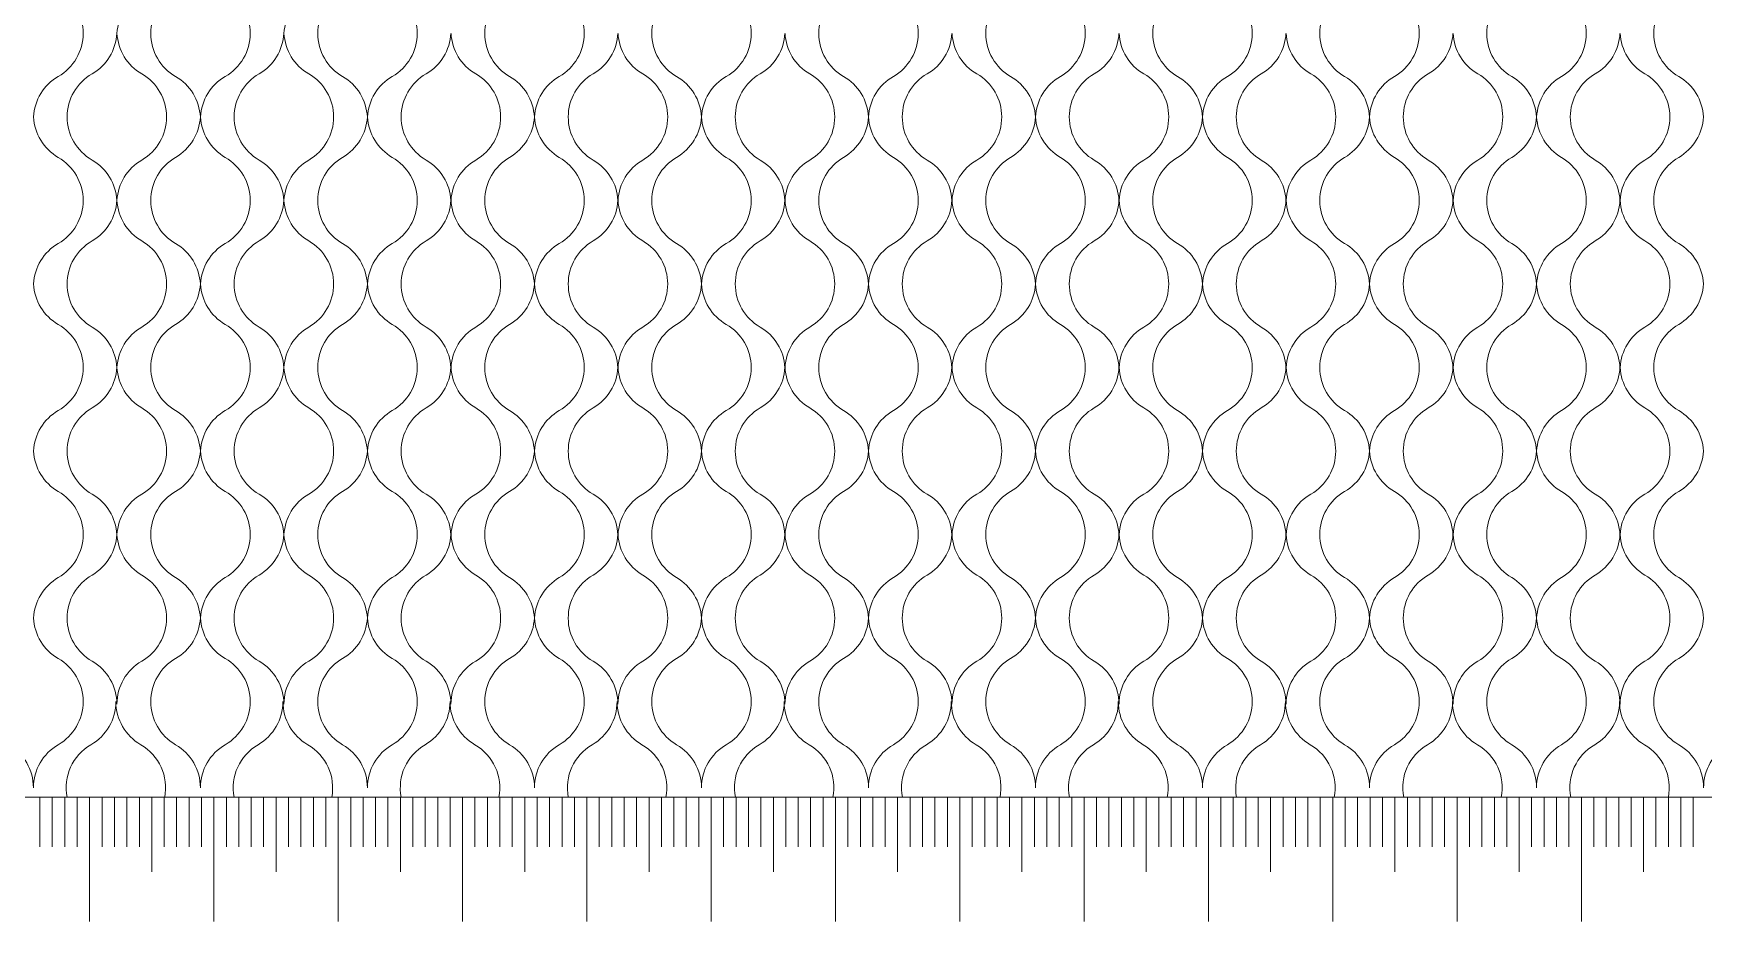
# Model space of a CAD drawing. Header units: millimetres. Extents: x 8 to 1476, y 6 to 1043.
# Drawn here: x 488.9 to 623.3, y 358.8 to 430.2 of the extents above; entities that cross this region are included whole.
import ezdxf

# ---------------------------------------------------------------- set-up
doc = ezdxf.new("R2010")
doc.units = ezdxf.units.MM
doc.header["$LTSCALE"] = 5
doc.layers.add('SLD-0', color=179, linetype='Continuous')

msp = doc.modelspace()

# ---------------------------------------------------------------- linework, layer by layer
at = {"color": 7, "linetype": 'Continuous', "lineweight": 15}
msp.add_line((333.456, 368.769), (738.456, 368.769), dxfattribs=at)
for centre, start, end in [((488.934, 430.201), 300, 60), ((499.651, 429.99), 120, 176.98071), ((502.369, 430.201), 120, 240), ((502.369, 430.201), 300, 60), ((513.086, 429.99), 120, 176.98071), ((515.804, 430.201), 120, 240), ((515.804, 430.201), 300, 60), ((529.239, 430.201), 120, 240), ((529.239, 430.201), 300, 60), ((542.674, 430.201), 120, 240), ((542.674, 430.201), 300, 60), ((556.109, 430.201), 120, 240), ((556.109, 430.201), 300, 60), ((569.544, 430.201), 120, 240), ((569.544, 430.201), 300, 60), ((582.979, 430.201), 120, 240), ((582.979, 430.201), 300, 60), ((596.414, 430.201), 120, 240), ((596.414, 430.201), 300, 60), ((609.849, 430.201), 120, 240), ((609.849, 430.201), 300, 60), ((623.284, 430.201), 120, 240), ((491.651, 430.412), 300, 356.98071), ((499.651, 430.412), 183.01929, 240), ((505.086, 430.412), 300, 356.98071), ((513.086, 430.412), 183.01929, 240), ((518.521, 430.412), 300, 356.98071), ((526.521, 430.412), 183.01929, 240), ((531.956, 430.412), 300, 356.98071), ((539.956, 430.412), 183.01929, 240), ((545.392, 430.412), 300, 356.98071), ((553.392, 430.412), 183.01929, 240), ((558.827, 430.412), 300, 356.98071), ((566.827, 430.412), 183.01929, 240), ((572.262, 430.412), 300, 356.98071), ((580.262, 430.412), 183.01929, 240), ((585.697, 430.412), 300, 356.98071), ((593.697, 430.412), 183.01929, 240), ((599.132, 430.412), 300, 356.98071), ((607.132, 430.412), 183.01929, 240), ((612.567, 430.412), 300, 356.98071), ((620.567, 430.412), 183.01929, 240), ((492.934, 423.273), 120, 176.98071), ((495.651, 423.483), 120, 240), ((495.651, 423.483), 300, 60), ((498.369, 423.273), 3.01929, 60), ((506.369, 423.273), 120, 176.98071), ((509.086, 423.483), 120, 240), ((509.086, 423.483), 300, 60), ((511.804, 423.273), 3.01929, 60), ((519.804, 423.273), 120, 176.98071), ((522.521, 423.483), 120, 240), ((522.521, 423.483), 300, 60), ((525.239, 423.273), 3.01929, 60), ((533.239, 423.273), 120, 176.98071), ((535.956, 423.483), 120, 240), ((535.956, 423.483), 300, 60), ((538.674, 423.273), 3.01929, 60), ((546.674, 423.273), 120, 176.98071), ((549.392, 423.483), 120, 240), ((549.392, 423.483), 300, 60), ((552.109, 423.273), 3.01929, 60), ((560.109, 423.273), 120, 176.98071), ((562.827, 423.483), 120, 240), ((562.827, 423.483), 300, 60), ((565.544, 423.273), 3.01929, 60), ((573.544, 423.273), 120, 176.98071), ((576.262, 423.483), 120, 240), ((576.262, 423.483), 300, 60), ((578.979, 423.273), 3.01929, 60), ((586.979, 423.273), 120, 176.98071), ((589.697, 423.483), 120, 240), ((589.697, 423.483), 300, 60), ((592.414, 423.273), 3.01929, 60), ((600.414, 423.273), 120, 176.98071), ((603.132, 423.483), 120, 240), ((603.132, 423.483), 300, 60), ((605.849, 423.273), 3.01929, 60), ((613.849, 423.273), 120, 176.98071), ((616.567, 423.483), 120, 240), ((616.567, 423.483), 300, 60), ((619.284, 423.273), 3.01929, 60), ((492.934, 423.694), 183.01929, 240), ((498.369, 423.694), 300, 356.98071), ((506.369, 423.694), 183.01929, 240), ((511.804, 423.694), 300, 356.98071), ((519.804, 423.694), 183.01929, 240), ((525.239, 423.694), 300, 356.98071), ((533.239, 423.694), 183.01929, 240), ((538.674, 423.694), 300, 356.98071), ((546.674, 423.694), 183.01929, 240), ((552.109, 423.694), 300, 356.98071), ((560.109, 423.694), 183.01929, 240), ((565.544, 423.694), 300, 356.98071), ((573.544, 423.694), 183.01929, 240), ((578.979, 423.694), 300, 356.98071), ((586.979, 423.694), 183.01929, 240), ((592.414, 423.694), 300, 356.98071), ((600.414, 423.694), 183.01929, 240), ((605.849, 423.694), 300, 356.98071), ((613.849, 423.694), 183.01929, 240), ((619.284, 423.694), 300, 356.98071), ((488.934, 416.766), 300, 60), ((491.651, 416.555), 3.01929, 60), ((499.651, 416.555), 120, 176.98071), ((502.369, 416.766), 120, 240), ((502.369, 416.766), 300, 60), ((505.086, 416.555), 3.01929, 60), ((513.086, 416.555), 120, 176.98071), ((515.804, 416.766), 120, 240), ((515.804, 416.766), 300, 60), ((518.521, 416.555), 3.01929, 60), ((526.521, 416.555), 120, 176.98071), ((529.239, 416.766), 120, 240), ((529.239, 416.766), 300, 60), ((531.956, 416.555), 3.01929, 60), ((539.956, 416.555), 120, 176.98071), ((542.674, 416.766), 120, 240), ((542.674, 416.766), 300, 60), ((545.392, 416.555), 3.01929, 60), ((553.392, 416.555), 120, 176.98071), ((556.109, 416.766), 120, 240), ((556.109, 416.766), 300, 60), ((558.827, 416.555), 3.01929, 60), ((566.827, 416.555), 120, 176.98071), ((569.544, 416.766), 120, 240), ((569.544, 416.766), 300, 60), ((572.262, 416.555), 3.01929, 60), ((580.262, 416.555), 120, 176.98071), ((582.979, 416.766), 120, 240), ((582.979, 416.766), 300, 60), ((585.697, 416.555), 3.01929, 60), ((593.697, 416.555), 120, 176.98071), ((596.414, 416.766), 120, 240), ((596.414, 416.766), 300, 60), ((599.132, 416.555), 3.01929, 60), ((607.132, 416.555), 120, 176.98071), ((609.849, 416.766), 120, 240), ((609.849, 416.766), 300, 60), ((612.567, 416.555), 3.01929, 60), ((620.567, 416.555), 120, 176.98071), ((623.284, 416.766), 120, 240), ((491.651, 416.977), 300, 356.98071), ((499.651, 416.977), 183.01929, 240), ((505.086, 416.977), 300, 356.98071), ((513.086, 416.977), 183.01929, 240), ((518.521, 416.977), 300, 356.98071), ((526.521, 416.977), 183.01929, 240), ((531.956, 416.977), 300, 356.98071), ((539.956, 416.977), 183.01929, 240), ((545.392, 416.977), 300, 356.98071), ((553.392, 416.977), 183.01929, 240), ((558.827, 416.977), 300, 356.98071), ((566.827, 416.977), 183.01929, 240), ((572.262, 416.977), 300, 356.98071), ((580.262, 416.977), 183.01929, 240), ((585.697, 416.977), 300, 356.98071), ((593.697, 416.977), 183.01929, 240), ((599.132, 416.977), 300, 356.98071), ((607.132, 416.977), 183.01929, 240), ((612.567, 416.977), 300, 356.98071), ((620.567, 416.977), 183.01929, 240), ((492.934, 409.838), 120, 176.98071), ((495.651, 410.048), 120, 240), ((495.651, 410.048), 300, 60), ((498.369, 409.838), 3.01929, 60), ((506.369, 409.838), 120, 176.98071), ((509.086, 410.048), 120, 240), ((509.086, 410.048), 300, 60), ((511.804, 409.838), 3.01929, 60), ((519.804, 409.838), 120, 176.98071), ((522.521, 410.048), 120, 240), ((522.521, 410.048), 300, 60), ((525.239, 409.838), 3.01929, 60), ((533.239, 409.838), 120, 176.98071), ((535.956, 410.048), 120, 240), ((535.956, 410.048), 300, 60), ((538.674, 409.838), 3.01929, 60), ((546.674, 409.838), 120, 176.98071), ((549.392, 410.048), 120, 240), ((549.392, 410.048), 300, 60), ((552.109, 409.838), 3.01929, 60), ((560.109, 409.838), 120, 176.98071), ((562.827, 410.048), 120, 240), ((562.827, 410.048), 300, 60), ((565.544, 409.838), 3.01929, 60), ((573.544, 409.838), 120, 176.98071), ((576.262, 410.048), 120, 240), ((576.262, 410.048), 300, 60), ((578.979, 409.838), 3.01929, 60), ((586.979, 409.838), 120, 176.98071), ((589.697, 410.048), 120, 240), ((589.697, 410.048), 300, 60), ((592.414, 409.838), 3.01929, 60), ((600.414, 409.838), 120, 176.98071), ((603.132, 410.048), 120, 240), ((603.132, 410.048), 300, 60), ((605.849, 409.838), 3.01929, 60), ((613.849, 409.838), 120, 176.98071), ((616.567, 410.048), 120, 240), ((616.567, 410.048), 300, 60), ((619.284, 409.838), 3.01929, 60), ((492.934, 410.259), 183.01929, 240), ((498.369, 410.259), 300, 356.98071), ((506.369, 410.259), 183.01929, 240), ((511.804, 410.259), 300, 356.98071), ((519.804, 410.259), 183.01929, 240), ((525.239, 410.259), 300, 356.98071), ((533.239, 410.259), 183.01929, 240), ((538.674, 410.259), 300, 356.98071), ((546.674, 410.259), 183.01929, 240), ((552.109, 410.259), 300, 356.98071), ((560.109, 410.259), 183.01929, 240), ((565.544, 410.259), 300, 356.98071), ((573.544, 410.259), 183.01929, 240), ((578.979, 410.259), 300, 356.98071), ((586.979, 410.259), 183.01929, 240), ((592.414, 410.259), 300, 356.98071), ((600.414, 410.259), 183.01929, 240), ((605.849, 410.259), 300, 356.98071), ((613.849, 410.259), 183.01929, 240), ((619.284, 410.259), 300, 356.98071), ((488.934, 403.331), 300, 60), ((491.651, 403.12), 3.01929, 60), ((499.651, 403.12), 120, 176.98071), ((502.369, 403.331), 120, 240), ((502.369, 403.331), 300, 60), ((505.086, 403.12), 3.01929, 60), ((513.086, 403.12), 120, 176.98071), ((515.804, 403.331), 120, 240), ((515.804, 403.331), 300, 60), ((518.521, 403.12), 3.01929, 60), ((526.521, 403.12), 120, 176.98071), ((529.239, 403.331), 120, 240), ((529.239, 403.331), 300, 60), ((531.956, 403.12), 3.01929, 60), ((539.956, 403.12), 120, 176.98071), ((542.674, 403.331), 120, 240), ((542.674, 403.331), 300, 60), ((545.392, 403.12), 3.01929, 60), ((553.392, 403.12), 120, 176.98071), ((556.109, 403.331), 120, 240), ((556.109, 403.331), 300, 60), ((558.827, 403.12), 3.01929, 60), ((566.827, 403.12), 120, 176.98071), ((569.544, 403.331), 120, 240), ((569.544, 403.331), 300, 60), ((572.262, 403.12), 3.01929, 60), ((580.262, 403.12), 120, 176.98071), ((582.979, 403.331), 120, 240), ((582.979, 403.331), 300, 60), ((585.697, 403.12), 3.01929, 60), ((593.697, 403.12), 120, 176.98071), ((596.414, 403.331), 120, 240), ((596.414, 403.331), 300, 60), ((599.132, 403.12), 3.01929, 60), ((607.132, 403.12), 120, 176.98071), ((609.849, 403.331), 120, 240), ((609.849, 403.331), 300, 60), ((612.567, 403.12), 3.01929, 60), ((620.567, 403.12), 120, 176.98071), ((623.284, 403.331), 120, 240), ((491.651, 403.542), 300, 356.98071), ((499.651, 403.542), 183.01929, 240), ((505.086, 403.542), 300, 356.98071), ((513.086, 403.542), 183.01929, 240), ((518.521, 403.542), 300, 356.98071), ((526.521, 403.542), 183.01929, 240), ((531.956, 403.542), 300, 356.98071), ((539.956, 403.542), 183.01929, 240), ((545.392, 403.542), 300, 356.98071), ((553.392, 403.542), 183.01929, 240), ((558.827, 403.542), 300, 356.98071), ((566.827, 403.542), 183.01929, 240), ((572.262, 403.542), 300, 356.98071), ((580.262, 403.542), 183.01929, 240), ((585.697, 403.542), 300, 356.98071), ((593.697, 403.542), 183.01929, 240), ((599.132, 403.542), 300, 356.98071), ((607.132, 403.542), 183.01929, 240), ((612.567, 403.542), 300, 356.98071), ((620.567, 403.542), 183.01929, 240), ((492.934, 396.403), 120, 176.98071), ((495.651, 396.613), 120, 240), ((495.651, 396.613), 300, 60), ((498.369, 396.403), 3.01929, 60), ((506.369, 396.403), 120, 176.98071), ((509.086, 396.613), 120, 240), ((509.086, 396.613), 300, 60), ((511.804, 396.403), 3.01929, 60), ((519.804, 396.403), 120, 176.98071), ((522.521, 396.613), 120, 240), ((522.521, 396.613), 300, 60), ((525.239, 396.403), 3.01929, 60), ((533.239, 396.403), 120, 176.98071), ((535.956, 396.613), 120, 240), ((535.956, 396.613), 300, 60), ((538.674, 396.403), 3.01929, 60), ((546.674, 396.403), 120, 176.98071), ((549.392, 396.613), 120, 240), ((549.392, 396.613), 300, 60), ((552.109, 396.403), 3.01929, 60), ((560.109, 396.403), 120, 176.98071), ((562.827, 396.613), 120, 240), ((562.827, 396.613), 300, 60), ((565.544, 396.403), 3.01929, 60), ((573.544, 396.403), 120, 176.98071), ((576.262, 396.613), 120, 240), ((576.262, 396.613), 300, 60), ((578.979, 396.403), 3.01929, 60), ((586.979, 396.403), 120, 176.98071), ((589.697, 396.613), 120, 240), ((589.697, 396.613), 300, 60), ((592.414, 396.403), 3.01929, 60), ((600.414, 396.403), 120, 176.98071), ((603.132, 396.613), 120, 240), ((603.132, 396.613), 300, 60), ((605.849, 396.403), 3.01929, 60), ((613.849, 396.403), 120, 176.98071), ((616.567, 396.613), 120, 240), ((616.567, 396.613), 300, 60), ((619.284, 396.403), 3.01929, 60), ((492.934, 396.824), 183.01929, 240), ((498.369, 396.824), 300, 356.98071), ((506.369, 396.824), 183.01929, 240), ((511.804, 396.824), 300, 356.98071), ((519.804, 396.824), 183.01929, 240), ((525.239, 396.824), 300, 356.98071), ((533.239, 396.824), 183.01929, 240), ((538.674, 396.824), 300, 356.98071), ((546.674, 396.824), 183.01929, 240), ((552.109, 396.824), 300, 356.98071), ((560.109, 396.824), 183.01929, 240), ((565.544, 396.824), 300, 356.98071), ((573.544, 396.824), 183.01929, 240), ((578.979, 396.824), 300, 356.98071), ((586.979, 396.824), 183.01929, 240), ((592.414, 396.824), 300, 356.98071), ((600.414, 396.824), 183.01929, 240), ((605.849, 396.824), 300, 356.98071), ((613.849, 396.824), 183.01929, 240), ((619.284, 396.824), 300, 356.98071), ((488.934, 389.896), 300, 60), ((491.651, 389.685), 3.01929, 60), ((499.651, 389.685), 120, 176.98071), ((502.369, 389.896), 120, 240), ((502.369, 389.896), 300, 60), ((505.086, 389.685), 3.01929, 60), ((513.086, 389.685), 120, 176.98071), ((515.804, 389.896), 120, 240), ((515.804, 389.896), 300, 60), ((518.521, 389.685), 3.01929, 60), ((526.521, 389.685), 120, 176.98071), ((529.239, 389.896), 120, 240), ((529.239, 389.896), 300, 60), ((531.956, 389.685), 3.01929, 60), ((539.956, 389.685), 120, 176.98071), ((542.674, 389.896), 120, 240), ((542.674, 389.896), 300, 60), ((545.392, 389.685), 3.01929, 60), ((553.392, 389.685), 120, 176.98071), ((556.109, 389.896), 120, 240), ((556.109, 389.896), 300, 60), ((558.827, 389.685), 3.01929, 60), ((566.827, 389.685), 120, 176.98071), ((569.544, 389.896), 120, 240), ((569.544, 389.896), 300, 60), ((572.262, 389.685), 3.01929, 60), ((580.262, 389.685), 120, 176.98071), ((582.979, 389.896), 120, 240), ((582.979, 389.896), 300, 60), ((585.697, 389.685), 3.01929, 60), ((593.697, 389.685), 120, 176.98071), ((596.414, 389.896), 120, 240), ((596.414, 389.896), 300, 60), ((599.132, 389.685), 3.01929, 60), ((607.132, 389.685), 120, 176.98071), ((609.849, 389.896), 120, 240), ((609.849, 389.896), 300, 60), ((612.567, 389.685), 3.01929, 60), ((620.567, 389.685), 120, 176.98071), ((623.284, 389.896), 120, 240), ((491.651, 390.107), 300, 356.98071), ((499.651, 390.107), 183.01929, 240), ((505.086, 390.107), 300, 356.98071), ((513.086, 390.107), 183.01929, 240), ((518.521, 390.107), 300, 356.98071), ((526.521, 390.107), 183.01929, 240), ((531.956, 390.107), 300, 356.98071), ((539.956, 390.107), 183.01929, 240), ((545.392, 390.107), 300, 356.98071), ((553.392, 390.107), 183.01929, 240), ((558.827, 390.107), 300, 356.98071), ((566.827, 390.107), 183.01929, 240), ((572.262, 390.107), 300, 356.98071), ((580.262, 390.107), 183.01929, 240), ((585.697, 390.107), 300, 356.98071), ((593.697, 390.107), 183.01929, 240), ((599.132, 390.107), 300, 356.98071), ((607.132, 390.107), 183.01929, 240), ((612.567, 390.107), 300, 356.98071), ((620.567, 390.107), 183.01929, 240), ((492.934, 382.968), 120, 176.98071), ((495.651, 383.178), 120, 240), ((495.651, 383.178), 300, 60), ((498.369, 382.968), 3.01929, 60), ((506.369, 382.968), 120, 176.98071), ((509.086, 383.178), 120, 240), ((509.086, 383.178), 300, 60), ((511.804, 382.968), 3.01929, 60), ((519.804, 382.968), 120, 176.98071), ((522.521, 383.178), 120, 240), ((522.521, 383.178), 300, 60), ((525.239, 382.968), 3.01929, 60), ((533.239, 382.968), 120, 176.98071), ((535.956, 383.178), 120, 240), ((535.956, 383.178), 300, 60), ((538.674, 382.968), 3.01929, 60), ((546.674, 382.968), 120, 176.98071), ((549.392, 383.178), 120, 240), ((549.392, 383.178), 300, 60), ((552.109, 382.968), 3.01929, 60), ((560.109, 382.968), 120, 176.98071), ((562.827, 383.178), 120, 240), ((562.827, 383.178), 300, 60), ((565.544, 382.968), 3.01929, 60), ((573.544, 382.968), 120, 176.98071), ((576.262, 383.178), 120, 240), ((576.262, 383.178), 300, 60), ((578.979, 382.968), 3.01929, 60), ((586.979, 382.968), 120, 176.98071), ((589.697, 383.178), 120, 240), ((589.697, 383.178), 300, 60), ((592.414, 382.968), 3.01929, 60), ((600.414, 382.968), 120, 176.98071), ((603.132, 383.178), 120, 240), ((603.132, 383.178), 300, 60), ((605.849, 382.968), 3.01929, 60), ((613.849, 382.968), 120, 176.98071), ((616.567, 383.178), 120, 240), ((616.567, 383.178), 300, 60), ((619.284, 382.968), 3.01929, 60), ((492.934, 383.389), 183.01929, 240), ((498.369, 383.389), 300, 356.98071), ((506.369, 383.389), 183.01929, 240), ((511.804, 383.389), 300, 356.98071), ((519.804, 383.389), 183.01929, 240), ((525.239, 383.389), 300, 356.98071), ((533.239, 383.389), 183.01929, 240), ((538.674, 383.389), 300, 356.98071), ((546.674, 383.389), 183.01929, 240), ((552.109, 383.389), 300, 356.98071), ((560.109, 383.389), 183.01929, 240), ((565.544, 383.389), 300, 356.98071), ((573.544, 383.389), 183.01929, 240), ((578.979, 383.389), 300, 356.98071), ((586.979, 383.389), 183.01929, 240), ((592.414, 383.389), 300, 356.98071), ((600.414, 383.389), 183.01929, 240), ((605.849, 383.389), 300, 356.98071), ((613.849, 383.389), 183.01929, 240), ((619.284, 383.389), 300, 356.98071), ((488.934, 376.461), 300, 60), ((491.651, 376.25), 0, 60), ((499.651, 376.25), 120, 180), ((502.369, 376.461), 120, 240), ((502.369, 376.461), 300, 60), ((505.086, 376.25), 0, 60), ((513.086, 376.25), 120, 180), ((515.804, 376.461), 120, 240), ((515.804, 376.461), 300, 60), ((518.521, 376.25), 0, 60), ((526.521, 376.25), 120, 180), ((529.239, 376.461), 120, 240), ((529.239, 376.461), 300, 60), ((531.956, 376.25), 0, 60), ((539.956, 376.25), 120, 180), ((542.674, 376.461), 120, 240), ((542.674, 376.461), 300, 60), ((545.392, 376.25), 0, 60), ((553.392, 376.25), 120, 180), ((556.109, 376.461), 120, 240), ((556.109, 376.461), 300, 60), ((558.827, 376.25), 0, 60), ((566.827, 376.25), 120, 180), ((569.544, 376.461), 120, 240), ((569.544, 376.461), 300, 60), ((572.262, 376.25), 0, 60), ((580.262, 376.25), 120, 180), ((582.979, 376.461), 120, 240), ((582.979, 376.461), 300, 60), ((585.697, 376.25), 0, 60), ((593.697, 376.25), 120, 180), ((596.414, 376.461), 120, 240), ((596.414, 376.461), 300, 60), ((599.132, 376.25), 0, 60), ((607.132, 376.25), 120, 180), ((609.849, 376.461), 120, 240), ((609.849, 376.461), 300, 60), ((612.567, 376.25), 0, 60), ((620.567, 376.25), 120, 180), ((623.284, 376.461), 120, 240), ((491.567, 376.461), 300, 0), ((499.567, 376.461), 180, 240), ((505.007, 376.461), 300, 0), ((513.007, 376.461), 180, 240), ((518.447, 376.461), 300, 0), ((526.447, 376.461), 180, 240), ((531.887, 376.461), 300, 0), ((539.887, 376.461), 180, 240), ((545.327, 376.461), 300, 0), ((553.327, 376.461), 180, 240), ((558.767, 376.461), 300, 0), ((566.767, 376.461), 180, 240), ((572.207, 376.461), 300, 0), ((580.207, 376.461), 180, 240), ((585.647, 376.461), 300, 0), ((593.647, 376.461), 180, 240), ((599.087, 376.461), 300, 0), ((607.087, 376.461), 180, 240), ((612.527, 376.461), 300, 0), ((620.527, 376.461), 180, 240), ((484.934, 369.533), 0, 60), ((492.934, 369.533), 120, 180), ((495.567, 369.533), 120, 191.00938), ((495.567, 369.533), 348.99062, 60), ((498.369, 369.533), 0, 60), ((506.369, 369.533), 120, 180), ((509.007, 369.533), 120, 191.00938), ((509.007, 369.533), 348.99062, 60), ((511.804, 369.533), 0, 60), ((519.804, 369.533), 120, 180), ((522.447, 369.533), 120, 191.00938), ((522.447, 369.533), 348.99062, 60), ((525.239, 369.533), 0, 60), ((533.239, 369.533), 120, 180), ((535.887, 369.533), 120, 191.00938), ((535.887, 369.533), 348.99062, 60), ((538.674, 369.533), 0, 60), ((546.674, 369.533), 120, 180), ((549.327, 369.533), 120, 191.00938), ((549.327, 369.533), 348.99062, 60), ((552.109, 369.533), 0, 60), ((560.109, 369.533), 120, 180), ((562.767, 369.533), 120, 191.00938), ((562.767, 369.533), 348.99062, 60), ((565.544, 369.533), 0, 60), ((573.544, 369.533), 120, 180), ((576.207, 369.533), 120, 191.00938), ((576.207, 369.533), 348.99062, 60), ((578.979, 369.533), 0, 60), ((586.979, 369.533), 120, 180), ((589.647, 369.533), 120, 191.00938), ((589.647, 369.533), 348.99062, 60), ((592.414, 369.533), 0, 60), ((600.414, 369.533), 120, 180), ((603.087, 369.533), 120, 191.00938), ((603.087, 369.533), 348.99062, 60), ((605.849, 369.533), 0, 60), ((613.849, 369.533), 120, 180), ((616.527, 369.533), 120, 191.00938), ((616.527, 369.533), 348.99062, 60), ((619.284, 369.533), 0, 60), ((627.284, 369.533), 120, 180)]:
    msp.add_arc(centre, 4, start, end, dxfattribs=at)
at = {"layer": 'SLD-0', "color": 7, "lineweight": 0}
for p, q in [((489.456, 368.769), (489.456, 364.769)), ((490.456, 368.769), (490.456, 364.769)), ((491.456, 368.769), (491.456, 364.769)), ((492.456, 368.769), (492.456, 364.769)), ((493.456, 368.769), (493.456, 358.769)), ((493.456, 368.769), (493.456, 364.769)), ((494.456, 368.769), (494.456, 364.769)), ((495.456, 368.769), (495.456, 364.769)), ((496.456, 368.769), (496.456, 364.769)), ((497.456, 368.769), (497.456, 364.769)), ((498.456, 368.769), (498.456, 363.769)), ((498.456, 368.769), (498.456, 364.769)), ((498.456, 368.769), (498.456, 362.769)), ((499.456, 368.769), (499.456, 364.769)), ((500.456, 368.769), (500.456, 364.769)), ((501.456, 368.769), (501.456, 364.769)), ((502.456, 368.769), (502.456, 364.769)), ((503.456, 368.769), (503.456, 358.769)), ((503.456, 368.769), (503.456, 364.769)), ((504.456, 368.769), (504.456, 364.769)), ((505.456, 368.769), (505.456, 364.769)), ((506.456, 368.769), (506.456, 364.769)), ((507.456, 368.769), (507.456, 364.769)), ((508.456, 368.769), (508.456, 363.769)), ((508.456, 368.769), (508.456, 364.769)), ((508.456, 368.769), (508.456, 362.769)), ((509.456, 368.769), (509.456, 364.769)), ((510.456, 368.769), (510.456, 364.769)), ((511.456, 368.769), (511.456, 364.769)), ((512.456, 368.769), (512.456, 364.769)), ((513.456, 368.769), (513.456, 358.769)), ((513.456, 368.769), (513.456, 364.769)), ((514.456, 368.769), (514.456, 364.769)), ((515.456, 368.769), (515.456, 364.769)), ((516.456, 368.769), (516.456, 364.769)), ((517.456, 368.769), (517.456, 364.769)), ((518.456, 368.769), (518.456, 363.769)), ((518.456, 368.769), (518.456, 364.769)), ((518.456, 368.769), (518.456, 362.769)), ((519.456, 368.769), (519.456, 364.769)), ((520.456, 368.769), (520.456, 364.769)), ((521.456, 368.769), (521.456, 364.769)), ((522.456, 368.769), (522.456, 364.769)), ((523.456, 368.769), (523.456, 358.769)), ((523.456, 368.769), (523.456, 364.769)), ((524.456, 368.769), (524.456, 364.769)), ((525.456, 368.769), (525.456, 364.769)), ((526.456, 368.769), (526.456, 364.769)), ((527.456, 368.769), (527.456, 364.769)), ((528.456, 368.769), (528.456, 363.769)), ((528.456, 368.769), (528.456, 364.769)), ((528.456, 368.769), (528.456, 362.769)), ((529.456, 368.769), (529.456, 364.769)), ((530.456, 368.769), (530.456, 364.769)), ((531.456, 368.769), (531.456, 364.769)), ((532.456, 368.769), (532.456, 364.769)), ((533.456, 368.769), (533.456, 358.769)), ((533.456, 368.769), (533.456, 364.769)), ((534.456, 368.769), (534.456, 364.769)), ((535.456, 368.769), (535.456, 364.769)), ((536.456, 368.769), (536.456, 364.769)), ((537.456, 368.769), (537.456, 364.769)), ((538.456, 368.769), (538.456, 363.769)), ((538.456, 368.769), (538.456, 364.769)), ((538.456, 368.769), (538.456, 362.769)), ((539.456, 368.769), (539.456, 364.769)), ((540.456, 368.769), (540.456, 364.769)), ((541.456, 368.769), (541.456, 364.769)), ((542.456, 368.769), (542.456, 364.769)), ((543.456, 368.769), (543.456, 358.769)), ((543.456, 368.769), (543.456, 364.769)), ((544.456, 368.769), (544.456, 364.769)), ((545.456, 368.769), (545.456, 364.769)), ((546.456, 368.769), (546.456, 364.769)), ((547.456, 368.769), (547.456, 364.769)), ((548.456, 368.769), (548.456, 363.769)), ((548.456, 368.769), (548.456, 364.769)), ((548.456, 368.769), (548.456, 362.769)), ((549.456, 368.769), (549.456, 364.769)), ((550.456, 368.769), (550.456, 364.769)), ((551.456, 368.769), (551.456, 364.769)), ((552.456, 368.769), (552.456, 364.769)), ((553.456, 368.769), (553.456, 358.769)), ((553.456, 368.769), (553.456, 364.769)), ((554.456, 368.769), (554.456, 364.769)), ((555.456, 368.769), (555.456, 364.769)), ((556.456, 368.769), (556.456, 364.769)), ((557.456, 368.769), (557.456, 364.769)), ((558.456, 368.769), (558.456, 363.769)), ((558.456, 368.769), (558.456, 364.769)), ((558.456, 368.769), (558.456, 362.769)), ((559.456, 368.769), (559.456, 364.769)), ((560.456, 368.769), (560.456, 364.769)), ((561.456, 368.769), (561.456, 364.769)), ((562.456, 368.769), (562.456, 364.769)), ((563.456, 368.769), (563.456, 358.769)), ((563.456, 368.769), (563.456, 364.769)), ((564.456, 368.769), (564.456, 364.769)), ((565.456, 368.769), (565.456, 364.769)), ((566.456, 368.769), (566.456, 364.769)), ((567.456, 368.769), (567.456, 364.769)), ((568.456, 368.769), (568.456, 363.769)), ((568.456, 368.769), (568.456, 364.769)), ((568.456, 368.769), (568.456, 362.769)), ((569.456, 368.769), (569.456, 364.769)), ((570.456, 368.769), (570.456, 364.769)), ((571.456, 368.769), (571.456, 364.769)), ((572.456, 368.769), (572.456, 364.769)), ((573.456, 368.769), (573.456, 358.769)), ((573.456, 368.769), (573.456, 364.769)), ((574.456, 368.769), (574.456, 364.769)), ((575.456, 368.769), (575.456, 364.769)), ((576.456, 368.769), (576.456, 364.769)), ((577.456, 368.769), (577.456, 364.769)), ((578.456, 368.769), (578.456, 363.769)), ((578.456, 368.769), (578.456, 364.769)), ((578.456, 368.769), (578.456, 362.769)), ((579.456, 368.769), (579.456, 364.769)), ((580.456, 368.769), (580.456, 364.769)), ((581.456, 368.769), (581.456, 364.769)), ((582.456, 368.769), (582.456, 364.769)), ((583.456, 368.769), (583.456, 358.769)), ((583.456, 368.769), (583.456, 364.769)), ((584.456, 368.769), (584.456, 364.769)), ((585.456, 368.769), (585.456, 364.769)), ((586.456, 368.769), (586.456, 364.769)), ((587.456, 368.769), (587.456, 364.769)), ((588.456, 368.769), (588.456, 363.769)), ((588.456, 368.769), (588.456, 364.769)), ((588.456, 368.769), (588.456, 362.769)), ((589.456, 368.769), (589.456, 364.769)), ((590.456, 368.769), (590.456, 364.769)), ((591.456, 368.769), (591.456, 364.769)), ((592.456, 368.769), (592.456, 364.769)), ((593.456, 368.769), (593.456, 358.769)), ((593.456, 368.769), (593.456, 364.769)), ((594.456, 368.769), (594.456, 364.769)), ((595.456, 368.769), (595.456, 364.769)), ((596.456, 368.769), (596.456, 364.769)), ((597.456, 368.769), (597.456, 364.769)), ((598.456, 368.769), (598.456, 363.769)), ((598.456, 368.769), (598.456, 364.769)), ((598.456, 368.769), (598.456, 362.769)), ((599.456, 368.769), (599.456, 364.769)), ((600.456, 368.769), (600.456, 364.769)), ((601.456, 368.769), (601.456, 364.769)), ((602.456, 368.769), (602.456, 364.769)), ((603.456, 368.769), (603.456, 358.769)), ((603.456, 368.769), (603.456, 364.769)), ((604.456, 368.769), (604.456, 364.769)), ((605.456, 368.769), (605.456, 364.769)), ((606.456, 368.769), (606.456, 364.769)), ((607.456, 368.769), (607.456, 364.769)), ((608.456, 368.769), (608.456, 363.769)), ((608.456, 368.769), (608.456, 364.769)), ((608.456, 368.769), (608.456, 362.769)), ((609.456, 368.769), (609.456, 364.769)), ((610.456, 368.769), (610.456, 364.769)), ((611.456, 368.769), (611.456, 364.769)), ((612.456, 368.769), (612.456, 364.769)), ((613.456, 368.769), (613.456, 358.769)), ((613.456, 368.769), (613.456, 364.769)), ((614.456, 368.769), (614.456, 364.769)), ((615.456, 368.769), (615.456, 364.769)), ((616.456, 368.769), (616.456, 364.769)), ((617.456, 368.769), (617.456, 364.769)), ((618.456, 368.769), (618.456, 363.769)), ((618.456, 368.769), (618.456, 364.769)), ((618.456, 368.769), (618.456, 362.769)), ((619.456, 368.769), (619.456, 364.769)), ((620.456, 368.769), (620.456, 364.769)), ((621.456, 368.769), (621.456, 364.769)), ((622.456, 368.769), (622.456, 364.769))]:
    msp.add_line(p, q, dxfattribs=at)

doc.saveas('drawing.dxf')
